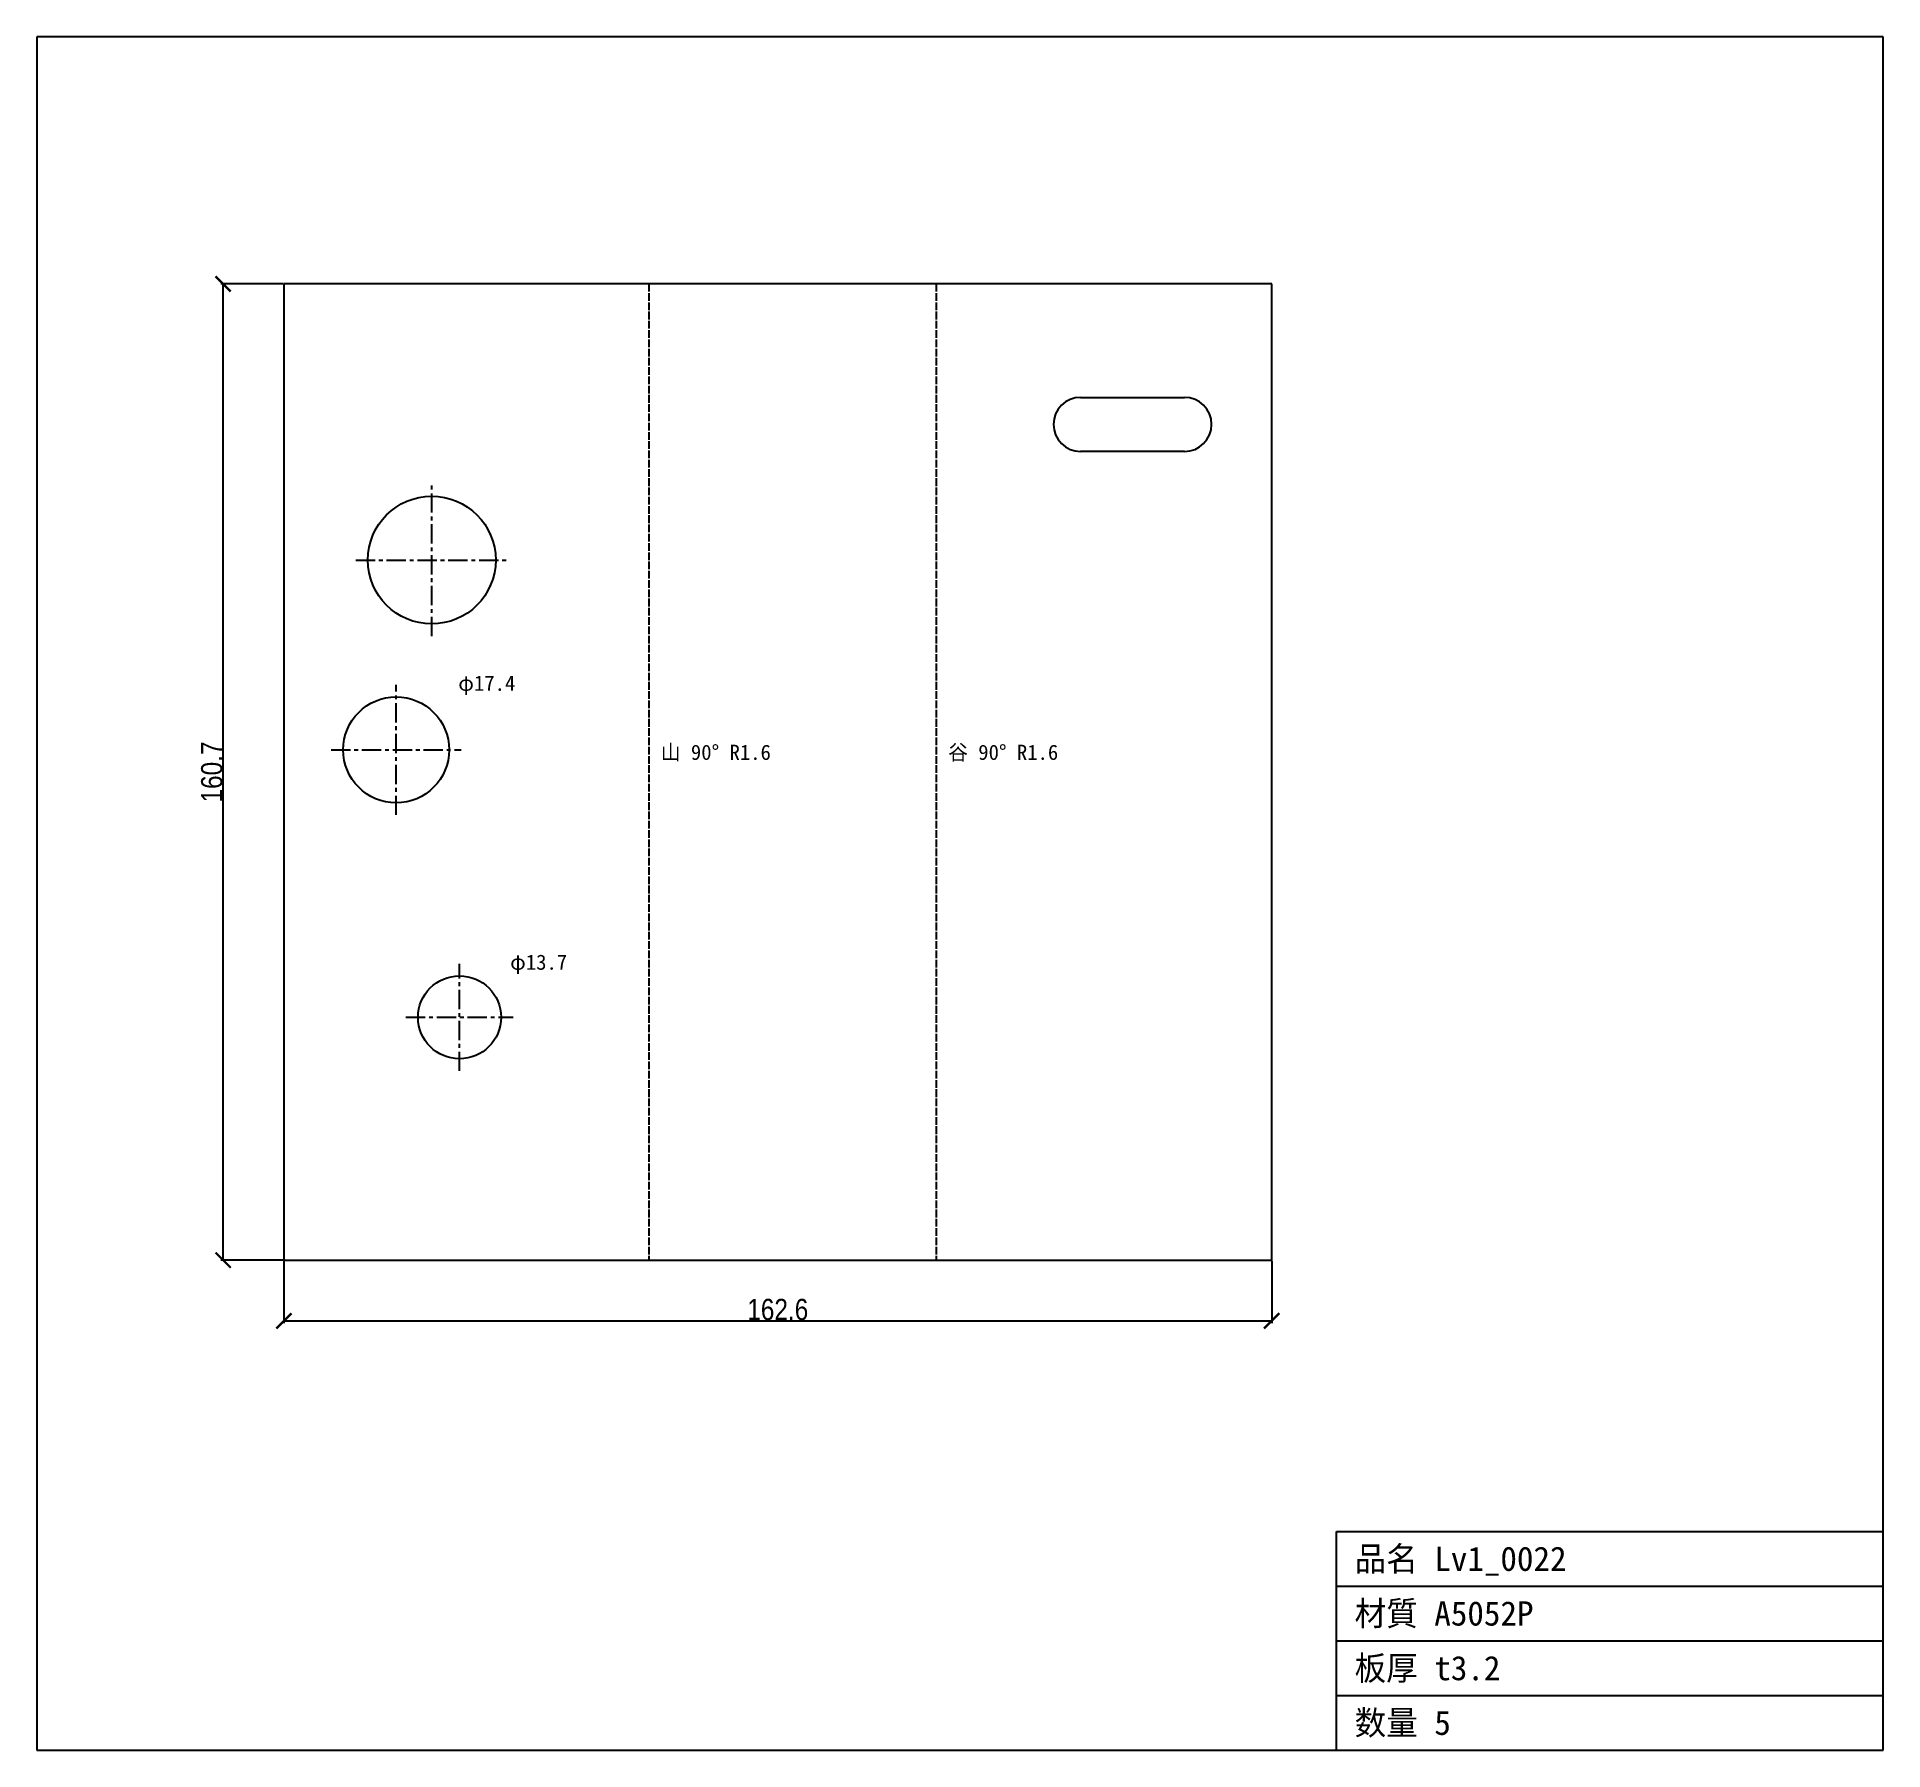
# Model space of a CAD drawing. Header units: millimetres. Extents: x -41 to 263, y -81 to 201.
import ezdxf

# ---------------------------------------------------------------- set-up
doc = ezdxf.new("R2010")
doc.units = ezdxf.units.MM
doc.linetypes.add('CENTER', pattern=[5.08, 3.175, -0.635, 0.635, -0.635])
doc.linetypes.add('DASHED', pattern=[1.524, 1.27, -0.254])
for name, color, linetype in [('中心線', 7, 'Continuous'), ('図枠', 7, 'Continuous'), ('外形', 7, 'Continuous'), ('寸法', 7, 'Continuous'), ('文字', 7, 'Continuous'), ('曲げ線', 7, 'Continuous')]:
    doc.layers.add(name, color=color, linetype=linetype)
doc.styles.add('OpenSansCondensed-Light', font='OpenSansCondensed-Light.ttf')
doc.dimstyles.new('EZDXF', dxfattribs={"dimtxt": 0.25, "dimasz": 0.175, "dimexe": 0.375, "dimexo": 0.125, "dimgap": 0.1, "dimtad": 1, "dimlfac": 100, "dimzin": 12, "dimdsep": 46, "dimtxsty": 'OpenSansCondensed-Light', "dimblk": 'ARCHTICK', "dimcen": 2.5, "dimazin": 3, "dimtfac": 0.5, "dimtmove": 2, "dimatfit": 3})

# ---------------------------------------------------------------- blocks, each defined once
blk = doc.blocks.new('_ARCHTICK')
at = {"color": 0, "linetype": 'BYBLOCK', "const_width": 0.15}
blk.add_lwpolyline([(-0.5, -0.5), (0.5, 0.5)], dxfattribs=at)

msp = doc.modelspace()

# ---------------------------------------------------------------- linework, layer by layer
at = {"layer": '中心線', "color": 1, "linetype": 'CENTER'}
for p, q in [((24.35, 102.73), (24.35, 127.77)), ((11.83, 115.25), (36.87, 115.25)), ((18.49, 73.28), (18.49, 94.72)), ((7.77, 84), (29.21, 84)), ((28.92, 31.14), (28.92, 48.8)), ((20.09, 39.97), (37.75, 39.97))]:
    msp.add_line(p, q, dxfattribs=at)
at = {"layer": '図枠'}
for p, q in [((263.28, 201.37), (-40.66, 201.37)), ((-40.66, 201.37), (-40.66, -80.66)), ((263.28, -80.66), (263.28, 201.37)), ((173.28, -80.66), (173.28, -44.66)), ((173.28, -44.66), (263.28, -44.66)), ((173.28, -53.66), (263.28, -53.66)), ((173.28, -62.66), (263.28, -62.66)), ((173.28, -71.66), (263.28, -71.66)), ((-40.66, -80.66), (263.28, -80.66))]:
    msp.add_line(p, q, dxfattribs=at)
at = {"layer": '外形'}
for p, q in [((0, 160.71), (0, 0)), ((162.63, 160.71), (0, 160.71)), ((162.63, 0), (162.63, 160.71)), ((131.16, 142.03), (148.27, 142.03)), ((148.27, 133.11), (131.16, 133.11)), ((0, 0), (162.63, 0))]:
    msp.add_line(p, q, dxfattribs=at)
for centre, radius in [((24.35, 115.25), 10.52), ((18.49, 84), 8.72), ((28.92, 39.97), 6.83)]:
    msp.add_circle(centre, radius, dxfattribs=at)
for centre, start, end in [((131.16, 137.57), 90, -90), ((148.27, 137.57), -90, 90)]:
    msp.add_arc(centre, 4.46, start, end, dxfattribs=at)
at = {"layer": '曲げ線', "color": 1, "linetype": 'DASHED'}
for p, q in [((60.06, 160.71), (60.06, 0)), ((107.37, 160.71), (107.37, 0))]:
    msp.add_line(p, q, dxfattribs=at)

# ---------------------------------------------------------------- texts
at = {"layer": '文字'}
for s, height, p in [('φ17.4', 2.5, (28.71, 93.72)), ('山 90° R1.6', 2.5, (62.06, 82.35)), ('谷 90° R1.6', 2.5, (109.37, 82.35)), ('φ13.7', 2.5, (37.25, 47.8)), ('品名 Lv1_0022', 4, (176.28, -51.16)), ('材質 A5052P', 4, (176.28, -60.16)), ('板厚 t3.2', 4, (176.28, -69.16)), ('数量 5', 4, (176.28, -78.16))]:
    msp.add_text(s, height=height, dxfattribs=at).set_placement(p)

# ---------------------------------------------------------------- dimensions: what is measured, and where the dimension line sits
at = {"layer": '寸法'}
msp.add_linear_dim(base=(-10, 0), p1=(0, 0), p2=(0, 160.71), angle=90, dimstyle='EZDXF', override={"dimtxt": 3.5, "dimasz": 2.5, "dimdec": 1, "dimlfac": 1}, dxfattribs=at).render()
msp.add_linear_dim(base=(0, -10), p1=(0, 0), p2=(162.63, 0), dimstyle='EZDXF', override={"dimtxt": 3.5, "dimasz": 2.5, "dimdec": 1, "dimlfac": 1}, dxfattribs=at).render()

doc.saveas('drawing.dxf')
